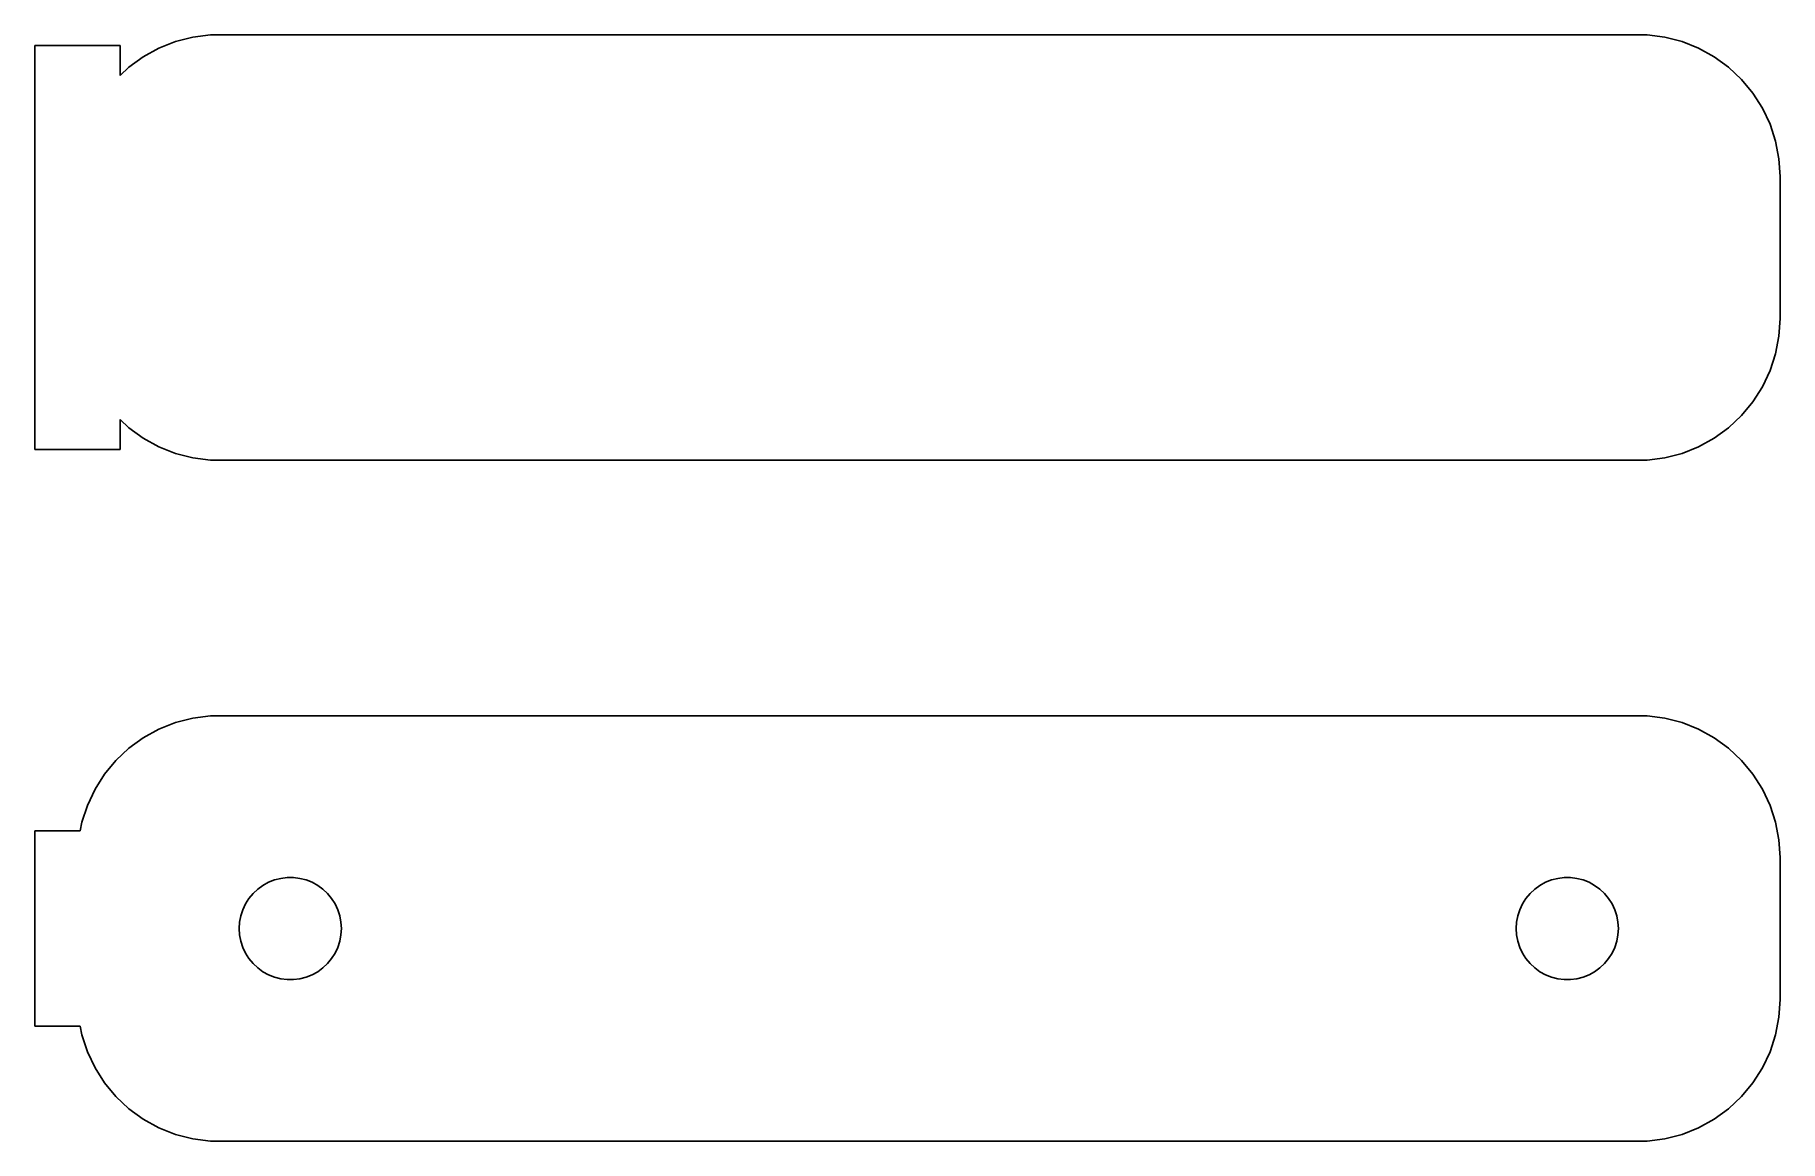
# Model space of a CAD drawing. Header units: metres. Extents: x -31.5 to 30, y 16.5 to 55.5.
import ezdxf

# ---------------------------------------------------------------- set-up
doc = ezdxf.new("R2010")
doc.units = ezdxf.units.M

msp = doc.modelspace()

# ---------------------------------------------------------------- linework, layer by layer
for p, q in [((-25.9369, 55.4114), (-26.5451, 55.2553)), ((-25.3139, 55.4901), (-25.9369, 55.4114)), ((25.3139, 55.4901), (-25.3139, 55.4901)), ((25.9369, 55.4114), (25.3139, 55.4901)), ((26.5451, 55.2553), (25.9369, 55.4114)), ((-28.5, 55.1148), (-31.5, 55.1148)), ((-31.5, 55.1148), (-31.5, 40.8852)), ((-28.5, 54.0587), (-28.5, 55.1148)), ((-27.1289, 55.0241), (-27.6791, 54.7216)), ((-26.5451, 55.2553), (-27.1289, 55.0241)), ((27.1289, 55.0241), (26.5451, 55.2553)), ((27.6791, 54.7216), (27.1289, 55.0241)), ((-28.1871, 54.3526), (-28.5, 54.0587)), ((-27.6791, 54.7216), (-28.1871, 54.3526)), ((28.1871, 54.3526), (27.6791, 54.7216)), ((28.6448, 53.9227), (28.1871, 54.3526)), ((29.0451, 53.4389), (28.6448, 53.9227)), ((29.3815, 52.9088), (29.0451, 53.4389)), ((29.6489, 52.3406), (29.3815, 52.9088)), ((29.8429, 51.7434), (29.6489, 52.3406)), ((29.9606, 51.1267), (29.8429, 51.7434)), ((30, 50.5), (29.9606, 51.1267)), ((30, 45.5), (30, 50.5)), ((29.9606, 44.8733), (30, 45.5)), ((29.8429, 44.2566), (29.9606, 44.8733)), ((29.6489, 43.6594), (29.8429, 44.2566)), ((29.0451, 42.5611), (29.3815, 43.0912)), ((29.3815, 43.0912), (29.6489, 43.6594)), ((28.6448, 42.0773), (29.0451, 42.5611)), ((-28.5, 40.8852), (-28.5, 41.9413)), ((-28.5, 41.9413), (-28.1871, 41.6474)), ((28.1871, 41.6474), (28.6448, 42.0773)), ((-28.1871, 41.6474), (-27.6791, 41.2784)), ((-27.6791, 41.2784), (-27.1289, 40.9759)), ((27.1289, 40.9759), (27.6791, 41.2784)), ((27.6791, 41.2784), (28.1871, 41.6474)), ((-31.5, 40.8852), (-28.5, 40.8852)), ((-27.1289, 40.9759), (-26.5451, 40.7447)), ((-26.5451, 40.7447), (-25.9369, 40.5886)), ((25.9369, 40.5886), (26.5451, 40.7447)), ((26.5451, 40.7447), (27.1289, 40.9759)), ((-25.9369, 40.5886), (-25.3139, 40.5099)), ((-25.3139, 40.5099), (25.3139, 40.5099)), ((25.3139, 40.5099), (25.9369, 40.5886)), ((-25.9369, 31.4114), (-26.5451, 31.2553)), ((-25.3139, 31.4901), (-25.9369, 31.4114)), ((25.3139, 31.4901), (-25.3139, 31.4901)), ((25.9369, 31.4114), (25.3139, 31.4901)), ((26.5451, 31.2553), (25.9369, 31.4114)), ((-27.1289, 31.0241), (-27.6791, 30.7216)), ((-26.5451, 31.2553), (-27.1289, 31.0241)), ((27.1289, 31.0241), (26.5451, 31.2553)), ((27.6791, 30.7216), (27.1289, 31.0241)), ((-28.1871, 30.3526), (-28.6448, 29.9227)), ((-27.6791, 30.7216), (-28.1871, 30.3526)), ((28.1871, 30.3526), (27.6791, 30.7216)), ((28.6448, 29.9227), (28.1871, 30.3526)), ((-28.6448, 29.9227), (-29.0451, 29.4389)), ((29.0451, 29.4389), (28.6448, 29.9227)), ((-29.3815, 28.9088), (-29.6489, 28.3406)), ((-29.0451, 29.4389), (-29.3815, 28.9088)), ((29.3815, 28.9088), (29.0451, 29.4389)), ((29.6489, 28.3406), (29.3815, 28.9088)), ((-29.6489, 28.3406), (-29.8429, 27.7434)), ((29.8429, 27.7434), (29.6489, 28.3406)), ((-29.8429, 27.7434), (-29.9, 27.4442)), ((29.9606, 27.1267), (29.8429, 27.7434)), ((-29.9, 27.4442), (-31.5, 27.4442)), ((-31.5, 27.4442), (-31.5, 20.5558)), ((30, 26.5), (29.9606, 27.1267)), ((30, 21.5), (30, 26.5)), ((-23.9562, 25.058), (-23.8121, 25.2322)), ((-23.8121, 25.2322), (-23.6474, 25.3869)), ((-23.6474, 25.3869), (-23.4645, 25.5198)), ((-23.4645, 25.5198), (-23.2664, 25.6287)), ((-23.2664, 25.6287), (-23.0562, 25.7119)), ((-23.0562, 25.7119), (-22.8373, 25.7681)), ((-22.8373, 25.7681), (-22.613, 25.7964)), ((-22.613, 25.7964), (-22.387, 25.7964)), ((-22.387, 25.7964), (-22.1627, 25.7681)), ((-22.1627, 25.7681), (-21.9438, 25.7119)), ((-21.9438, 25.7119), (-21.7336, 25.6287)), ((-21.7336, 25.6287), (-21.5355, 25.5198)), ((-21.5355, 25.5198), (-21.3526, 25.3869)), ((-21.3526, 25.3869), (-21.1879, 25.2322)), ((-21.1879, 25.2322), (-21.0438, 25.058)), ((21.0438, 25.058), (21.1879, 25.2322)), ((21.1879, 25.2322), (21.3526, 25.3869)), ((21.3526, 25.3869), (21.5355, 25.5198)), ((21.5355, 25.5198), (21.7336, 25.6287)), ((21.7336, 25.6287), (21.9438, 25.7119)), ((21.9438, 25.7119), (22.1627, 25.7681)), ((22.1627, 25.7681), (22.387, 25.7964)), ((22.387, 25.7964), (22.613, 25.7964)), ((22.613, 25.7964), (22.8373, 25.7681)), ((22.8373, 25.7681), (23.0562, 25.7119)), ((23.0562, 25.7119), (23.2664, 25.6287)), ((23.2664, 25.6287), (23.4645, 25.5198)), ((23.4645, 25.5198), (23.6474, 25.3869)), ((23.6474, 25.3869), (23.8121, 25.2322)), ((23.8121, 25.2322), (23.9562, 25.058)), ((-24.2434, 24.4476), (-24.1736, 24.6626)), ((-24.1736, 24.6626), (-24.0773, 24.8671)), ((-24.0773, 24.8671), (-23.9562, 25.058)), ((-21.0438, 25.058), (-20.9226, 24.8671)), ((-20.9226, 24.8671), (-20.8264, 24.6626)), ((-20.8264, 24.6626), (-20.7565, 24.4476)), ((20.7565, 24.4476), (20.8264, 24.6626)), ((20.8264, 24.6626), (20.9226, 24.8671)), ((20.9226, 24.8671), (21.0438, 25.058)), ((23.9562, 25.058), (24.0773, 24.8671)), ((24.0773, 24.8671), (24.1736, 24.6626)), ((24.1736, 24.6626), (24.2434, 24.4476)), ((-24.3, 24), (-24.2858, 24.2256)), ((-24.2858, 23.7744), (-24.3, 24)), ((-24.2858, 24.2256), (-24.2434, 24.4476)), ((-20.7565, 24.4476), (-20.7142, 24.2256)), ((-20.7142, 24.2256), (-20.7, 24)), ((-20.7, 24), (-20.7142, 23.7744)), ((20.7, 24), (20.7142, 24.2256)), ((20.7142, 23.7744), (20.7, 24)), ((20.7142, 24.2256), (20.7565, 24.4476)), ((24.2434, 24.4476), (24.2858, 24.2256)), ((24.2858, 24.2256), (24.3, 24)), ((24.3, 24), (24.2858, 23.7744)), ((-24.2434, 23.5524), (-24.2858, 23.7744)), ((-24.1736, 23.3374), (-24.2434, 23.5524)), ((-20.7565, 23.5524), (-20.8264, 23.3374)), ((-20.7142, 23.7744), (-20.7565, 23.5524)), ((20.7565, 23.5524), (20.7142, 23.7744)), ((20.8264, 23.3374), (20.7565, 23.5524)), ((24.2434, 23.5524), (24.1736, 23.3374)), ((24.2858, 23.7744), (24.2434, 23.5524)), ((-24.0773, 23.1329), (-24.1736, 23.3374)), ((-23.9562, 22.942), (-24.0773, 23.1329)), ((-23.8121, 22.7678), (-23.9562, 22.942)), ((-23.6474, 22.6131), (-23.8121, 22.7678)), ((-21.1879, 22.7678), (-21.3526, 22.6131)), ((-21.0438, 22.942), (-21.1879, 22.7678)), ((-20.9226, 23.1329), (-21.0438, 22.942)), ((-20.8264, 23.3374), (-20.9226, 23.1329)), ((20.9226, 23.1329), (20.8264, 23.3374)), ((21.0438, 22.942), (20.9226, 23.1329)), ((21.1879, 22.7678), (21.0438, 22.942)), ((21.3526, 22.6131), (21.1879, 22.7678)), ((23.8121, 22.7678), (23.6474, 22.6131)), ((23.9562, 22.942), (23.8121, 22.7678)), ((24.0773, 23.1329), (23.9562, 22.942)), ((24.1736, 23.3374), (24.0773, 23.1329)), ((-23.4645, 22.4802), (-23.6474, 22.6131)), ((-23.2664, 22.3713), (-23.4645, 22.4802)), ((-23.0562, 22.2881), (-23.2664, 22.3713)), ((-22.8373, 22.2319), (-23.0562, 22.2881)), ((-22.613, 22.2036), (-22.8373, 22.2319)), ((-22.387, 22.2036), (-22.613, 22.2036)), ((-22.1627, 22.2319), (-22.387, 22.2036)), ((-21.9438, 22.2881), (-22.1627, 22.2319)), ((-21.7336, 22.3713), (-21.9438, 22.2881)), ((-21.5355, 22.4802), (-21.7336, 22.3713)), ((-21.3526, 22.6131), (-21.5355, 22.4802)), ((21.5355, 22.4802), (21.3526, 22.6131)), ((21.7336, 22.3713), (21.5355, 22.4802)), ((21.9438, 22.2881), (21.7336, 22.3713)), ((22.1627, 22.2319), (21.9438, 22.2881)), ((22.387, 22.2036), (22.1627, 22.2319)), ((22.613, 22.2036), (22.387, 22.2036)), ((22.8373, 22.2319), (22.613, 22.2036)), ((23.0562, 22.2881), (22.8373, 22.2319)), ((23.2664, 22.3713), (23.0562, 22.2881)), ((23.4645, 22.4802), (23.2664, 22.3713)), ((23.6474, 22.6131), (23.4645, 22.4802)), ((29.9606, 20.8733), (30, 21.5)), ((-31.5, 20.5558), (-29.9, 20.5558)), ((-29.9, 20.5558), (-29.8429, 20.2566)), ((29.8429, 20.2566), (29.9606, 20.8733)), ((-29.8429, 20.2566), (-29.6489, 19.6594)), ((29.6489, 19.6594), (29.8429, 20.2566)), ((-29.6489, 19.6594), (-29.3815, 19.0912)), ((-29.3815, 19.0912), (-29.0451, 18.5611)), ((29.0451, 18.5611), (29.3815, 19.0912)), ((29.3815, 19.0912), (29.6489, 19.6594)), ((-29.0451, 18.5611), (-28.6448, 18.0773)), ((28.6448, 18.0773), (29.0451, 18.5611)), ((-28.6448, 18.0773), (-28.1871, 17.6474)), ((28.1871, 17.6474), (28.6448, 18.0773)), ((-28.1871, 17.6474), (-27.6791, 17.2784)), ((-27.6791, 17.2784), (-27.1289, 16.9759)), ((27.1289, 16.9759), (27.6791, 17.2784)), ((27.6791, 17.2784), (28.1871, 17.6474)), ((-27.1289, 16.9759), (-26.5451, 16.7447)), ((-26.5451, 16.7447), (-25.9369, 16.5886)), ((25.9369, 16.5886), (26.5451, 16.7447)), ((26.5451, 16.7447), (27.1289, 16.9759)), ((-25.9369, 16.5886), (-25.3139, 16.5099)), ((-25.3139, 16.5099), (25.3139, 16.5099)), ((25.3139, 16.5099), (25.9369, 16.5886))]:
    msp.add_line(p, q)

doc.saveas('drawing.dxf')
